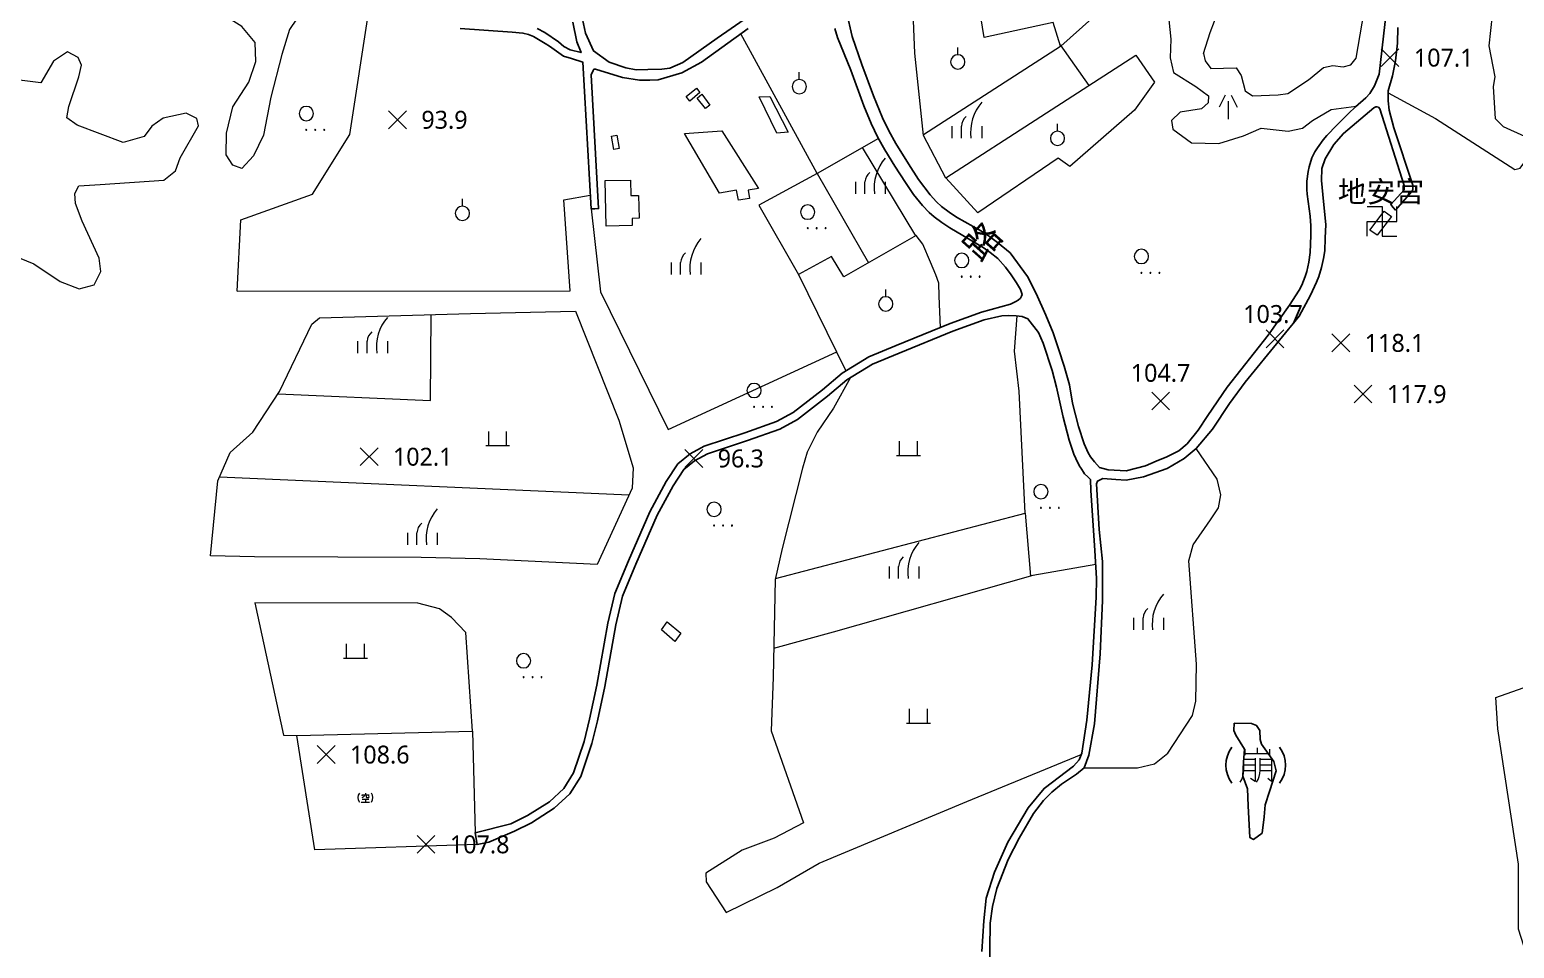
# Model space of a CAD drawing. Extents: x 219840 to 222438, y 2425093 to 2427865.
# Drawn here: x 220591 to 221213, y 2427001 to 2427386 of the extents above; entities that cross this region are included whole.
import ezdxf
from ezdxf.enums import TextEntityAlignment as Align

# ---------------------------------------------------------------- set-up
doc = ezdxf.new("R2010")
doc.units = 0
for name, color, linetype, lineweight in [('9310100', 7, 'Continuous', 20), ('9710500', 3, 'Continuous', 20), ('9710800', 3, 'Continuous', 20), ('9720000', 3, 'Continuous', 20), ('9730200', 3, 'Continuous', 20), ('9730301', 3, 'Continuous', 20), ('9790103', 7, 'Continuous', 20), ('9970102', 7, 'Continuous', 20)]:
    doc.layers.add(name, color=color, linetype=linetype, lineweight=lineweight)
for name, color, linetype in [('9420001', 1, 'Continuous'), ('9420801', 7, 'Continuous'), ('9810200', 7, 'Continuous')]:
    doc.layers.add(name, color=color, linetype=linetype)
doc.layers.add('9790201', color=34, linetype='145', lineweight=20, true_color=0xa55200)
doc.layers.add('9820205', color=34, linetype='Continuous', true_color=0xa55200)
doc.styles.add('LMP', font='Microsoft JhengHei.ttf')
doc.linetypes.add('145', pattern='A,0,-7.5,[10,base.shx,S=1,R=0,X=0,Y=0]', length=7.5)

# ---------------------------------------------------------------- blocks, each defined once
blk = doc.blocks.new('97913')
at = {"linetype": 'Continuous'}
for points in [[(-10, 8.7, 0.333333), (-10, -6.3)], [(10, -6.3, 0.333333), (10, 8.7)]]:
    blk.add_lwpolyline(points, format="xyb", dxfattribs=at)
for points in [[(-5.3, 6.5), (-5.5, 5.4), (-6.1, 3.7)], [(-1.7, 5.9), (-2.2, 3.7), (-3.9, 1.8), (-6.1, 0.7)], [(-5.4, 5.9), (6.4, 5.9), (4.4, 4)], [(0, 8.7), (0, 6.2)], [(1.1, 5.9), (1.1, 2.6), (1.6, 1.5), (5.8, 1.5), (6.3, 2.1), (6, 3.3)], [(-6.9, -6.3), (6.9, -6.3)], [(-5.3, -1.5), (5.5, -1.5)], [(0, -1.5), (0, -6.3)]]:
    blk.add_lwpolyline(points, dxfattribs=at)
blk = doc.blocks.new('97200')
at = {"linetype": 'Continuous'}
for points in [[(6.25, 15, 0.214635), (1.75, 0)], [(-0.25, 9, 0.201941), (-2.25, 5)]]:
    blk.add_lwpolyline(points, format="xyb", dxfattribs=at)
for points in [[(-6.25, 5), (-6.25, 0)], [(-2.25, 0), (-2.25, 5)], [(6.25, 5), (6.25, 0)]]:
    blk.add_lwpolyline(points, dxfattribs=at)
blk = doc.blocks.new('97132')
at = {"linetype": 'Continuous'}
for points in [[(-3.2, 6.8, 1), (2.8, 6.8, 1)], [(-0.4, 0, 1), (0, 0, 1)], [(3.35, 0, 1), (3.75, 0, 1)], [(7.1, 0, 1), (7.5, 0, 1)]]:
    blk.add_lwpolyline(points, format="xyb", close=True, dxfattribs=at)
blk = doc.blocks.new('97331')
at = {"linetype": 'Continuous'}
blk.add_lwpolyline([(-3, 0, 1), (3, 0, 1)], format="xyb", close=True, dxfattribs=at)
blk.add_lwpolyline([(0, 3), (0, 6)], dxfattribs=at)
blk = doc.blocks.new('97135')
at = {"linetype": 'Continuous'}
for points in [[(-1.25, 10), (-3.75, 5)], [(0, 7.5), (0, 0)], [(1.25, 10), (3.75, 5)]]:
    blk.add_lwpolyline(points, dxfattribs=at)
blk = doc.blocks.new('98225')
at = {"lineweight": 0}
for points in [[(-4.37, 4.12), (-4.37, 6.62)], [(0.63, 7.25), (0.63, 4.75)], [(5.94, 4.12), (5.94, 6.62)], [(-6.56, -7.13), (-5.89, -5.98), (-5.4, -4.74), (-5.1, -3.45), (-5, -2.13), (-5, -1.82), (-5, 2.87)], [(-5, 2.56), (-0.31, 2.56), (-0.31, -2.13), (-0.31, -6.82), (-2.19, -5.57)], [(-5, 0.06), (-0.31, 0.06)], [(5.94, 4.75), (5, 4.75), (0.31, 4.75), (-4.37, 4.75)], [(-0.31, 2.87), (-0.31, 2.56)], [(0.31, -7.13), (0.98, -5.98), (1.47, -4.74), (1.77, -3.45), (1.88, -2.13), (1.88, 2.56), (1.88, 2.87)], [(1.88, 2.56), (6.56, 2.56)], [(1.88, 0.06), (6.56, 0.06)], [(6.56, 2.87), (6.56, -1.82), (6.56, -6.5), (6.56, -6.82), (5, -5.57)], [(-0.31, -2.44), (-5, -2.44)], [(6.56, -2.44), (1.88, -2.44)]]:
    blk.add_lwpolyline(points, dxfattribs=at)
for start, end in [(143.1301, 216.8699), (323.1301, 36.8699)]:
    blk.add_arc((0, 0), 12.5, start, end)
blk = doc.blocks.new('98120')
at = {"linetype": 'Continuous'}
for points in [[(-3.75, -3.75), (3.75, 3.75)], [(-3.75, 3.75), (3.75, -3.75)]]:
    blk.add_lwpolyline(points, dxfattribs=at)
blk = doc.blocks.new('99712')
at = {"linetype": 'Continuous'}
for points in [[(-6.25, -6.25), (-6.25, 0), (6.25, 0), (6.25, 6.25)], [(-6.25, 6.25), (0, 6.25), (0, -6.25), (6.25, -6.25)]]:
    blk.add_lwpolyline(points, dxfattribs=at)
blk = doc.blocks.new('97320')
at = {"linetype": 'Continuous'}
for points in [[(-5, 0), (5, 0)], [(-3.75, 0), (-3.75, 6)], [(3.75, 0), (3.75, 6)]]:
    blk.add_lwpolyline(points, dxfattribs=at)

msp = doc.modelspace()

# ---------------------------------------------------------------- linework, layer by layer
at = {"layer": '9310100', "flags": 128}
for points in [[(220871.55, 2427359.72), (220867.26, 2427356.03), (220865.74, 2427358.04), (220870.07, 2427361.52), (220871.55, 2427359.72)], [(220875.67, 2427354.44), (220873.82, 2427353), (220870.41, 2427357.39), (220872.42, 2427359.03), (220875.67, 2427354.44)], [(220908.49, 2427343.14), (220903.72, 2427342.71), (220896.35, 2427357.9), (220900.78, 2427358.09), (220908.49, 2427343.14)], [(220837.72, 2427336.25), (220835.52, 2427335.86), (220834.53, 2427341.42), (220836.74, 2427341.81), (220837.72, 2427336.25)], [(220896.03, 2427319.5), (220891.73, 2427318.75), (220892.32, 2427315.34), (220887.68, 2427314.53), (220886.94, 2427318.79), (220879.73, 2427317.53), (220865.12, 2427342.55), (220880.71, 2427343.63), (220896.03, 2427319.5)], [(220842.48, 2427323.01), (220842.62, 2427316.52), (220845.88, 2427316.59), (220846.09, 2427307.03), (220843.12, 2427306.97), (220843.19, 2427303.92), (220832.31, 2427303.68), (220831.89, 2427322.78), (220842.48, 2427323.01)], [(221161.26, 2427307.7), (221155.32, 2427299.95), (221152.22, 2427302.06), (221158.2, 2427309.94), (221161.26, 2427307.7)], [(220863.56, 2427133.14), (220861.01, 2427129.67), (220855.49, 2427134.61), (220857.82, 2427137.9), (220863.56, 2427133.14)]]:
    msp.add_lwpolyline(points, close=True, dxfattribs=at)
at = {"layer": '9420001', "flags": 128}
for points in [[(220932.91, 2427393.47), (220935.27, 2427383.15), (220939.35, 2427371.45), (220944.21, 2427358.3), (220948.02, 2427349.07), (220950.72, 2427343.61), (220953.66, 2427338.38), (220958.87, 2427329.82), (220963.18, 2427323.25), (220967.97, 2427316.81), (220970.64, 2427313.86), (220972.73, 2427311.97), (220975.93, 2427309.55), (220979.07, 2427307.5), (220989.52, 2427301.56), (220992.88, 2427299.42), (220996.26, 2427296.85), (221001.54, 2427292.48), (221008.81, 2427282.57), (221012.36, 2427275.56), (221016.48, 2427266.44), (221019.6, 2427258.97), (221021.89, 2427251.86), (221024.2, 2427244.99), (221026.37, 2427237.19), (221027.67, 2427229.5), (221030.13, 2427219.81), (221032.54, 2427212.49), (221034.19, 2427208.81), (221035.18, 2427207.06), (221036.82, 2427204.92), (221038.99, 2427202.67), (221042.64, 2427201.66), (221050.07, 2427201.21), (221058.19, 2427203.3), (221062.76, 2427205.2), (221067.1, 2427207), (221072.24, 2427209.56), (221075.69, 2427212.52), (221080.35, 2427218.23), (221084.38, 2427224.32), (221092.39, 2427236.27), (221109.55, 2427258.09), (221118.62, 2427270.57), (221122.6, 2427276.9), (221123.68, 2427278.95), (221125.17, 2427282.66), (221125.79, 2427284.75), (221126.63, 2427288.67), (221127.19, 2427292.65), (221127.54, 2427299.86), (221127.49, 2427303.86), (221127.21, 2427307.85), (221125.91, 2427317.06), (221125.76, 2427319.05), (221125.83, 2427322.56), (221126.32, 2427326.57), (221126.73, 2427328.55), (221127.92, 2427332.37), (221129.17, 2427334.87), (221130.22, 2427336.57), (221132.6, 2427339.82), (221134.2, 2427341.69), (221138.32, 2427346.05), (221143.27, 2427350.93), (221146.19, 2427353.66), (221150.58, 2427357.42), (221152.23, 2427359.27), (221154.16, 2427362.46), (221156.09, 2427367.36), (221160.86, 2427409.12)], [(220803.41, 2427386.46), (220806.6, 2427384.85), (220812.33, 2427380.94), (220814.58, 2427379), (220817.23, 2427377.62), (220821.74, 2427376.46), (220819.93, 2427380.92), (220818.26, 2427389.13)], [(220822.36, 2427390.39), (220823.59, 2427384.61), (220826.99, 2427377.11), (220833.53, 2427372.47), (220840.58, 2427370.01), (220844.91, 2427369.26), (220849.7, 2427369.32), (220855.56, 2427369.47), (220858.93, 2427369.92), (220864.36, 2427372.22), (220878.72, 2427382.4), (220892.35, 2427391.83)], [(220891.82, 2427386.49), (220872.25, 2427372.4), (220864.01, 2427367.97), (220854.01, 2427365), (220850.57, 2427364.82), (220846.25, 2427364.83), (220839.09, 2427365.94), (220827.84, 2427369.43), (220827.17, 2427369.42), (220826.84, 2427368.88), (220825.99, 2427367.04), (220829.12, 2427311.04), (220827.54, 2427311.02), (220825.95, 2427311), (220822.52, 2427372.35), (220817.8, 2427373.98), (220814.45, 2427374.87), (220808.55, 2427379.06), (220806.71, 2427380.24), (220803.97, 2427381.94), (220801.79, 2427383.19), (220799.79, 2427383.97), (220797.39, 2427384.57), (220792.96, 2427385.01), (220771.12, 2427386.46)], [(220989.72, 2426999.88), (220990.43, 2427012.65), (220991.52, 2427022.14), (220995.02, 2427033.01), (221000.61, 2427045.64), (221009.01, 2427060.08), (221015.76, 2427068.13), (221028.01, 2427077.42), (221030.42, 2427080.08), (221031.58, 2427082.93), (221033.67, 2427096.71), (221035.83, 2427119.98), (221037.49, 2427148.34), (221037.71, 2427156.07), (221037.04, 2427167.87), (221035.28, 2427192.98), (221035.14, 2427197.59), (221034.09, 2427198.66), (221032.62, 2427199.96), (221031.11, 2427202.44), (221030.92, 2427202.79), (221029.88, 2427204.5), (221028.19, 2427208.17), (221026.22, 2427214.06), (221023.73, 2427223.74), (221020.9, 2427236.25), (221019.11, 2427243.25), (221015.31, 2427254.72), (221013.42, 2427259.11), (221008.98, 2427264.93), (221006.5, 2427265.85), (221004.1, 2427266.16), (221000.91, 2427266.23), (220998.09, 2427266.11), (220990.68, 2427264.41), (220977.54, 2427259.73), (220955.03, 2427250.56), (220943.88, 2427245.87), (220933.09, 2427239.35), (220925.01, 2427232.45), (220912.5, 2427222.74), (220904.98, 2427218.73), (220891.53, 2427213.85), (220874.67, 2427208.35), (220869.33, 2427205.46), (220864.85, 2427201.82), (220860.32, 2427194.97), (220853.66, 2427182.59), (220844.77, 2427162.11), (220839.18, 2427148.73), (220836.28, 2427136.72), (220831.71, 2427110.82), (220828.64, 2427096.41), (220826.29, 2427086.91), (220821.7, 2427073.2), (220817.12, 2427065.9), (220810.55, 2427059.87), (220801.05, 2427053.8), (220793.83, 2427050.24), (220783.14, 2427045.7), (220778.18, 2427044.61), (220777.38, 2427049.57), (220792.32, 2427053.29), (220799.38, 2427056.77), (220808.47, 2427062.58), (220814.49, 2427068.1), (220818.6, 2427074.66), (220823.02, 2427087.86), (220825.33, 2427097.18), (220828.37, 2427111.47), (220832.95, 2427137.41), (220835.93, 2427149.79), (220841.64, 2427163.44), (220850.6, 2427184.07), (220857.4, 2427196.71), (220862.3, 2427204.13), (220867.43, 2427208.29), (220873.32, 2427211.49), (220890.43, 2427217.07), (220903.6, 2427221.84), (220910.64, 2427225.61), (220922.86, 2427235.09), (220931.09, 2427242.12), (220942.34, 2427248.91), (220953.73, 2427253.7), (220976.33, 2427262.91), (220989.54, 2427267.62), (221001.65, 2427271.05), (221003.86, 2427272.15), (221004.85, 2427272.75), (221005.87, 2427273.6), (221006.34, 2427274.36), (221006.57, 2427275.12), (221005.9, 2427277.12), (221004.17, 2427279.93), (221001.98, 2427283.31), (220999.64, 2427286.56), (220996.3, 2427290.17), (220993.21, 2427292.72), (220990.2, 2427294.8), (220976.23, 2427302.99), (220972.87, 2427305.19), (220969.66, 2427307.59), (220967.54, 2427309.44), (220964.81, 2427312.33), (220961.09, 2427317.04), (220957.62, 2427321.98), (220953.21, 2427328.8), (220949.05, 2427335.65), (220946.11, 2427340.88), (220943.27, 2427346.68), (220940.29, 2427354.08), (220934.73, 2427369.11), (220929.13, 2427382.7), (220928.12, 2427386.5)], [(221163.93, 2427387), (221163.81, 2427380.39), (221163.03, 2427372.91), (221161.67, 2427366.74), (221159.9, 2427360.35), (221159.86, 2427358.38), (221159.83, 2427356.27), (221160.29, 2427352.26), (221162.21, 2427344.86), (221170.23, 2427320.91), (221170.2, 2427319.08), (221169.87, 2427318.21), (221162.98, 2427310.41), (221161.97, 2427311.57), (221160.97, 2427312.74), (221166.53, 2427318.94), (221166.61, 2427320.69), (221156.43, 2427352.8), (221155.81, 2427353.55), (221155.16, 2427353.71), (221154.76, 2427353.73), (221153.89, 2427353.29), (221141.15, 2427342.59), (221137.07, 2427337.85), (221133.53, 2427331.95), (221132.08, 2427327.81), (221131.91, 2427322.9), (221132.77, 2427313.99), (221133.73, 2427304.36), (221133.55, 2427298.63), (221133.34, 2427293.34), (221132.8, 2427290.21), (221131.9, 2427286.38), (221130.81, 2427282.64), (221129.9, 2427280.28), (221127.36, 2427274.83), (221122.57, 2427266.05), (221114.4, 2427255.99), (221100.03, 2427238.41), (221093.38, 2427229.47), (221086.28, 2427218.65), (221079.49, 2427210.61), (221074.41, 2427206.42), (221067.28, 2427202.16), (221057.37, 2427198.7), (221050.16, 2427197.34), (221045.73, 2427197.54), (221040.32, 2427197.96), (221038.17, 2427196.92), (221037.69, 2427195.69), (221038.79, 2427176.64), (221040.28, 2427163.21), (221040.27, 2427146.92), (221039.17, 2427124.56), (221036.85, 2427095.21), (221034.53, 2427082.03), (221032.57, 2427076.84), (221029.29, 2427074.16), (221023.09, 2427069.91), (221018.94, 2427066.63), (221015.49, 2427063.14), (221011.24, 2427057.66), (221005.25, 2427047.27), (221000.74, 2427038.39), (220995.96, 2427026.23), (220994.12, 2427018.62), (220993.15, 2427011.7), (220992.82, 2426990.2)]]:
    msp.add_lwpolyline(points, dxfattribs=at)
at = {"layer": '9790201', "flags": 128}
for points in [[(220974.64, 2427323.87), (220965.25, 2427341.67), (220961.63, 2427376.25), (220960.76, 2427396.6), (220958.68, 2427424.84), (220948.9, 2427423.83), (220929.58, 2427458.19), (220919.15, 2427478.1), (220914.63, 2427504.09), (220909.09, 2427538.65), (220900.16, 2427537.21), (220896.33, 2427560.12), (220899.1, 2427562.54), (220899.6, 2427569.46), (220899.17, 2427572.93), (220892.73, 2427573.8), (220890.35, 2427576.11), (220886.6, 2427601.74), (220883.92, 2427635.42), (220883, 2427638.31), (220881.55, 2427639.96), (220879.77, 2427640.76), (220862.45, 2427640.1)], [(221022.82, 2427379.16), (221044.76, 2427399.01), (221045.34, 2427402.73), (221040.22, 2427416.63), (221065.75, 2427424.74), (221055.44, 2427470.13), (221042.69, 2427525.32), (221028.65, 2427596.67)], [(220712.24, 2427395.27), (220705.74, 2427393.82), (220702.53, 2427390.45), (220699.62, 2427386.14), (220696.34, 2427375.57), (220691.8, 2427357.73), (220688.66, 2427341.79), (220684.46, 2427333.16), (220679.57, 2427327.86), (220675.86, 2427329.31), (220673.09, 2427333.54), (220673.21, 2427342.66), (220675.82, 2427353.72), (220682.58, 2427364.02), (220685.47, 2427372.72), (220685.26, 2427380.67), (220679.59, 2427387.36), (220667.4, 2427395.03), (220648.04, 2427405.27), (220632.49, 2427407.92), (220627.25, 2427409.34), (220624.78, 2427412.74), (220625.41, 2427417), (220626.01, 2427423.14), (220621.82, 2427430.49), (220601.04, 2427441.29)], [(221082.59, 2427376.06), (221083.2, 2427373.01), (221085.6, 2427369.71), (221096.22, 2427370.06), (221098.31, 2427366.78), (221099.96, 2427360.37), (221103.04, 2427358.27), (221113.75, 2427358.79), (221117.88, 2427359.24), (221126.53, 2427365.04), (221132.73, 2427370.12), (221136.76, 2427370.99), (221141.03, 2427370.44), (221144.23, 2427371.29), (221146.45, 2427374.05), (221149.8, 2427393.68), (221149.34, 2427412.4), (221150.44, 2427415.1), (221151.99, 2427416.74), (221160.72, 2427418.16)], [(221082.59, 2427376.06), (221085.32, 2427384.89), (221088.92, 2427394.31), (221087.79, 2427405.5), (221084.29, 2427408.19), (221077.12, 2427408.29), (221070.41, 2427404.23), (221067.58, 2427394.18), (221068.87, 2427382.05), (221068.6, 2427374.22), (221069.96, 2427368.04), (221079.31, 2427362.18), (221084.59, 2427358.36), (221084.53, 2427355.33), (221081.72, 2427352.84), (221072.75, 2427351.46), (221069.18, 2427347.96), (221069.66, 2427344.33), (221077.52, 2427338.68), (221089, 2427338.31), (221099.32, 2427341.58), (221106.67, 2427344.71), (221118.03, 2427343.49), (221123.94, 2427344.79), (221128.12, 2427347.98), (221136.05, 2427352.52), (221146.52, 2427353.94)], [(221159.89, 2427359.54), (221179.7, 2427348.85), (221213.02, 2427327.4), (221215.17, 2427327.96), (221219.71, 2427333.98), (221220.27, 2427340.48), (221217.16, 2427341.28), (221208.22, 2427345.28), (221204.8, 2427348.62), (221204.08, 2427362.28), (221204.7, 2427366.28), (221202.18, 2427379.3), (221203.66, 2427392.16), (221204.42, 2427398.69), (221206.5, 2427400.51), (221211.13, 2427402.09), (221233.9, 2427401.55), (221261.88, 2427390.23), (221267.86, 2427389.87), (221272.57, 2427392.04), (221276.32, 2427395.51), (221279.69, 2427398.45), (221288.25, 2427408.64)], [(220965.2, 2427342.11), (221022.62, 2427379.15), (221019.6, 2427388.98), (220990.67, 2427382.76), (220987.22, 2427403.65), (220960.81, 2427395.5)], [(220677.64, 2427276.45), (220679.21, 2427306.29), (220709.23, 2427317.17), (220724.92, 2427342.06), (220732.81, 2427393.85)], [(220920.61, 2427325.84), (220888.76, 2427384.29)], [(220513.55, 2427335.38), (220527.93, 2427330.1), (220549.32, 2427320.49), (220553.8, 2427315.41), (220565.31, 2427300.4), (220572.9, 2427295.93), (220592.51, 2427287.94), (220603.59, 2427280.47), (220611.51, 2427277.44), (220617.78, 2427279.12), (220620.6, 2427284.73), (220619.92, 2427290.35), (220612.7, 2427305.83), (220609.97, 2427313.17), (220609.7, 2427317.35), (220611.39, 2427320.56), (220620.28, 2427321.12), (220646.89, 2427322.91), (220651.84, 2427326.87), (220653.82, 2427332.29), (220661.52, 2427345.7), (220660.8, 2427348.85), (220656.33, 2427350.98), (220646.7, 2427348.97), (220641.96, 2427345.59), (220638.77, 2427341.3), (220629.87, 2427338.74), (220610.61, 2427345.99), (220606.28, 2427349.07), (220607.1, 2427353.79), (220611.39, 2427366.23), (220612.47, 2427371.13), (220611.09, 2427374.35), (220606.54, 2427376.73), (220600.7, 2427372.9), (220595.44, 2427363.8), (220574.03, 2427366.43), (220562.27, 2427364.1), (220554.8, 2427362.3), (220543.54, 2427360.83), (220528.27, 2427361.32)], [(221022.46, 2427379.66), (221034.5, 2427362.59)], [(221313.68, 2426712.8), (221303.42, 2426754.2), (221298.57, 2426785.6), (221297.18, 2426809.8), (221296.84, 2426816.47), (221296.24, 2426820.18), (221295.75, 2426821.96), (221287.11, 2426822.65), (221272.6, 2426821.2), (221269.51, 2426832.14), (221269.7, 2426845.19), (221272.37, 2426864.93), (221285.36, 2426884.95), (221284.16, 2426892.35), (221275.82, 2426903.4), (221268.79, 2426914.57), (221257.41, 2426965.66), (221242.36, 2426969.25), (221233.01, 2426982.51), (221217.81, 2426998.75), (221214.53, 2427009.2), (221214.51, 2427036.47), (221205.88, 2427093.06), (221205.01, 2427106.26), (221234.99, 2427116.9), (221247.72, 2427123.83), (221262.03, 2427144.86), (221272.32, 2427161.64), (221274.74, 2427166.82), (221267.03, 2427193.01), (221266.73, 2427199.27), (221275.89, 2427237.5), (221280.2, 2427258.17), (221283.09, 2427259.33), (221290.72, 2427259.85), (221291.95, 2427263.15), (221291.71, 2427267.14), (221289.29, 2427274.9), (221271.02, 2427294.27), (221261.22, 2427305.06), (221259.94, 2427309.06), (221260.39, 2427310.26), (221261.44, 2427311.25), (221265.17, 2427310.89), (221281.67, 2427296.96), (221285.2, 2427295.33), (221289.61, 2427296.62), (221301.07, 2427315.26), (221301.81, 2427318.99), (221301.92, 2427331.13), (221305.03, 2427337.89), (221310.57, 2427345.79), (221315.23, 2427351.22), (221318.08, 2427352.74), (221322.41, 2427354.34), (221330.92, 2427354.61), (221352.48, 2427344.8), (221355.13, 2427342.81), (221354.27, 2427338.55), (221351.23, 2427333.13), (221351.22, 2427330.43), (221351.82, 2427326.57), (221355.23, 2427323.52), (221435.13, 2427295.21), (221463.71, 2427279.28), (221515.99, 2427248.73), (221518.48, 2427244.7), (221518.36, 2427238.79), (221516.88, 2427227.72), (221607.83, 2427213.99), (221665.98, 2427193.77), (221717.94, 2427176.94), (221770.72, 2427164.01), (221815.08, 2427150.93), (221855.94, 2427141.44)], [(220946.36, 2427340.44), (220920.61, 2427325.84)], [(220962.02, 2427299.68), (220939.62, 2427336.62)], [(220920.61, 2427325.84), (220896.18, 2427312.5)], [(220920.61, 2427325.84), (220942.2, 2427288.38)], [(220677.64, 2427276.45), (220817.16, 2427276.63), (220814.54, 2427314.67), (220825.63, 2427316.69)], [(220825.95, 2427311), (220829.88, 2427276.16), (220858.25, 2427218.46), (220928.85, 2427251.01)], [(220896.18, 2427312.5), (220912.9, 2427283.48)], [(220972.35, 2427261.28), (220971.79, 2427274.35), (220971.65, 2427279.82), (220970.4, 2427283.27), (220968.2, 2427288.69), (220965, 2427296.14), (220962.15, 2427299.75), (220931.79, 2427282.44), (220926.72, 2427290.94), (220912.9, 2427283.48), (220932.73, 2427243.11)], [(220758.72, 2427230.73), (220758.97, 2427266.59)], [(220903.18, 2427156.14), (221007.8, 2427183.51), (221005.29, 2427234.56), (221003.29, 2427251.32), (221004.51, 2427266.11)], [(220934.68, 2427240.31), (220927.5, 2427227.39), (220920.65, 2427217.38), (220916.52, 2427209.09), (220914.49, 2427202.26), (220906.01, 2427168.65), (220903.07, 2427155.65), (220902.18, 2427114.73), (220901.33, 2427092.26), (220914.98, 2427053.69), (220902.59, 2427047.33), (220889.19, 2427042.35), (220874.06, 2427032.65), (220874.22, 2427029.03), (220882.49, 2427016.23), (220903.85, 2427026.69), (220921.47, 2427036.9), (220983.31, 2427062.62), (221031.34, 2427082.33)], [(220694.81, 2427233.44), (220758.72, 2427230.73)], [(221032.57, 2427076.84), (221054.85, 2427076.76), (221062.02, 2427078.4), (221067.54, 2427082.87), (221077.98, 2427098.68), (221079.33, 2427104.64), (221079.62, 2427120.15), (221076.32, 2427163.55), (221078.23, 2427170.23), (221085.39, 2427180.73), (221088.76, 2427185.75), (221089.81, 2427191.13), (221088.31, 2427197.7), (221079.49, 2427210.61)], [(220841.88, 2427190.99), (220670.22, 2427198.55)], [(221007.8, 2427183.51), (221010.02, 2427157.14)], [(221037.38, 2427161.91), (221010.98, 2427157.41), (220927.31, 2427133.56), (220902.44, 2427126.8)], [(220776.33, 2427092.18), (220773.49, 2427133.47), (220767.51, 2427139.72), (220762.38, 2427143.38), (220753.37, 2427145.71), (220685.1, 2427145.86), (220697.05, 2427090.53), (220702.69, 2427090.34)], [(220778.18, 2427044.61), (220710.21, 2427042.47), (220702.69, 2427090.34), (220776.33, 2427092.18), (220777.38, 2427049.57)]]:
    msp.add_lwpolyline(points, dxfattribs=at)
for points in [[(220974.61, 2427323.91), (221054.16, 2427375.29), (221061.97, 2427363.98), (221053.57, 2427352.24), (221026.55, 2427328.67), (221021.59, 2427332.17), (220988.05, 2427309.29)], [(220828.57, 2427161.98), (220779.4, 2427164.29), (220754.77, 2427164.94), (220684.91, 2427165.12), (220666.45, 2427165.58), (220669.56, 2427197.06), (220674.8, 2427208.88), (220684.26, 2427217.38), (220695.46, 2427234.43), (220709.01, 2427262.64), (220712.18, 2427265.29), (220775.38, 2427267.05), (220819.41, 2427268.12), (220837.58, 2427222.46), (220843.58, 2427202.51), (220843.21, 2427193.9)]]:
    msp.add_lwpolyline(points, close=True, dxfattribs=at)
at = {"layer": '9820205', "flags": 128}
msp.add_lwpolyline([(221095.4, 2427095.48), (221102.67, 2427095.34), (221104.79, 2427094.52), (221106.15, 2427092.43), (221106.25, 2427088.65), (221106.83, 2427086.69), (221108.96, 2427083.72), (221112.05, 2427079.46), (221112.9, 2427075.56), (221110.24, 2427066.91), (221108.3, 2427061.24), (221107.99, 2427056.23), (221107.06, 2427049.44), (221103.51, 2427046.79), (221101.95, 2427047.56), (221101.27, 2427060.8), (221100.95, 2427067.92), (221098.94, 2427073.3), (221099.33, 2427079.18), (221099.65, 2427084.63), (221096.1, 2427090.43), (221095.18, 2427092.43)], close=True, dxfattribs=at)

# ---------------------------------------------------------------- block references
at = {"layer": '9710500'}
for p in [(220706.85, 2427344.08), (220916.91, 2427302.81), (220981.44, 2427282.55), (221056.73, 2427284.22), (220894.44, 2427228.06), (221014.61, 2427185.69), (220877.69, 2427178.26), (220797.88, 2427114.81)]:
    msp.add_blockref('97132', p, dxfattribs=at)
at = {"layer": '9710800'}
msp.add_blockref('97135', (221092.81, 2427348.56), dxfattribs=at)
at = {"layer": '9720000'}
for p in [(220983.35, 2427340.62), (220942.96, 2427317.25), (220865.73, 2427283.47), (220734.4, 2427250.49), (220755.23, 2427170.23), (220957.02, 2427156.14), (221059.45, 2427134.56)]:
    msp.add_blockref('97200', p, dxfattribs=at)
at = {"layer": '9730200'}
for p in [(220786.83, 2427211.75), (220958.9, 2427207.68), (220727.26, 2427122.72), (220963.09, 2427095.49)]:
    msp.add_blockref('97320', p, dxfattribs=at)
at = {"layer": '9730301'}
for p in [(220979.59, 2427372.53), (220913.18, 2427362.16), (221021.36, 2427340.51), (220772.06, 2427309.1), (220949.41, 2427271.13)]:
    msp.add_blockref('97331', p, dxfattribs=at)
at = {"layer": '9790103', "xscale": 0.25, "yscale": 0.25, "zscale": 0.25}
msp.add_blockref('97913', (220731.4, 2427064.01), dxfattribs=at)
at = {"layer": '9810200'}
for p in [(221160.66, 2427374.31, 107.09), (220744.84, 2427348.29, 93.92), (221112.48, 2427256.54, 103.72), (221140.08, 2427254.8, 118.13), (221064.57, 2427230.48, 104.71), (221149.36, 2427233.38, 117.94), (220732.94, 2427207.12, 102.06), (220868.98, 2427206.4, 96.27), (220714.95, 2427082.33, 108.61), (220756.8, 2427044.72, 107.81)]:
    msp.add_blockref('98120', p, dxfattribs=at)
at = {"layer": '9820205'}
msp.add_blockref('98225', (221104.42, 2427077.91), dxfattribs=at)
at = {"layer": '9970102'}
msp.add_blockref('99712', (221157.33, 2427305.72), dxfattribs=at)

# ---------------------------------------------------------------- texts
at = {"layer": '9420801', "style": 'LMP'}
msp.add_text('路', height=11, rotation=48.11829, dxfattribs=at).set_placement((220989.9, 2427297.48), align=Align.MIDDLE_CENTER)
at = {"layer": '9810200', "style": 'LMP'}
for s, p in [('107.1', (221170.66, 2427374.31, 107.09)), ('93.9', (220754.84, 2427348.29, 93.92)), ('103.7', (221099.14, 2427266.91, 103.72)), ('118.1', (221150.08, 2427254.8, 118.13)), ('104.7', (221052.04, 2427242.26, 104.71)), ('117.9', (221159.36, 2427233.38, 117.94)), ('102.1', (220742.94, 2427207.12, 102.06)), ('96.3', (220878.98, 2427206.4, 96.27)), ('108.6', (220724.95, 2427082.33, 108.61)), ('107.8', (220766.8, 2427044.72, 107.81))]:
    msp.add_text(s, height=7.5, dxfattribs=at).set_placement(p, align=Align.MIDDLE_LEFT)
at = {"layer": '9970102', "style": 'LMP'}
msp.add_text('地安宮', height=8.85, dxfattribs=at).set_placement((221156.87, 2427318.34), align=Align.MIDDLE)

doc.saveas('drawing.dxf')
